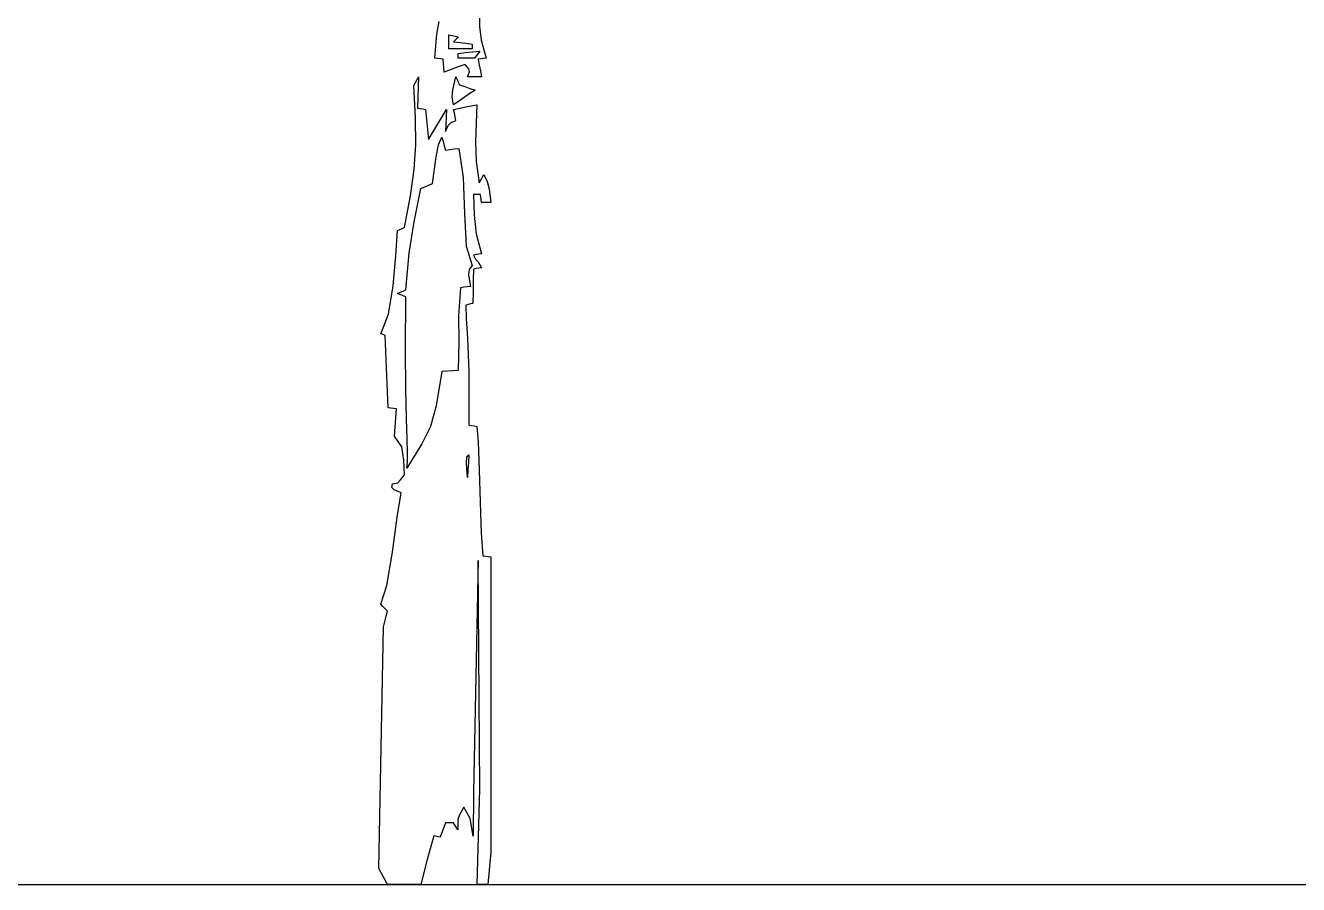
# Model space of a CAD drawing. Header units: millimetres. Extents: x 87938 to 265635, y 330093 to 434310.
# Drawn here: x 145191 to 149284, y 348959 to 351724 of the extents above; entities that cross this region are included whole.
import ezdxf

# ---------------------------------------------------------------- set-up
doc = ezdxf.new("R2010")
doc.units = ezdxf.units.MM
doc.layers.add('www.cad-blocks.net', color=7, linetype='Continuous')

# ---------------------------------------------------------------- blocks, each defined once
blk = doc.blocks.new('A$C65917B88')
blk.add_lwpolyline([(2587.5, 2021.4), (2588.1, 1972.2), (2592.3, 1940.6), (2603.6, 1899.5), (2597.3, 1898.6), (2591, 1897.7), (2584.8, 1896.8), (2587.5, 1883.4), (2590.2, 1870), (2592.9, 1856.6), (2582.1, 1856.6), (2571.5, 1856.6), (2560.8, 1856.6), (2565, 1867.5), (2563.6, 1874.8), (2555.4, 1884.8), (2539.4, 1879), (2523.3, 1873.2), (2507.3, 1867.4), (2506.4, 1877.2), (2505.5, 1887), (2504.6, 1896.8), (2498.3, 1897.7), (2492, 1898.6), (2485.8, 1899.5), (2490, 1954.5), (2495.3, 1983.4)])
for points in [[(2517.9, 1920.9), (2517.9, 1931.7), (2517.9, 1942.4), (2517.9, 1953), (2525, 1951.3), (2532.2, 1949.6), (2539.4, 1947.8), (2535.8, 1944.2), (2532.2, 1940.6), (2528.6, 1937), (2542.8, 1935.2), (2557.1, 1933.4), (2571.5, 1931.6), (2571.5, 1928.1), (2571.5, 1924.5), (2571.5, 1920.9), (2553.6, 1920.9), (2535.8, 1920.9)], [(2539.4, 1899.5), (2539.4, 1903.1), (2539.4, 1906.7), (2539.4, 1910.3), (2555.9, 1912.1), (2572.4, 1913.9), (2588.9, 1915.7), (2584.8, 1910.3), (2580.8, 1904.9), (2576.9, 1899.5), (2564.3, 1899.5), (2551.8, 1899.5)], [(2367.9, 592.4), (2370.9, 604.5), (2374.1, 616.5), (2377.2, 628.5), (2371.8, 633.9), (2366.4, 639.3), (2361.2, 644.7), (2375.4, 687.6), (2388.3, 763.7), (2399.4, 844.3), (2408.1, 900.5), (2392.2, 907.4), (2386.9, 912.6), (2388, 920.6), (2400.5, 923.2), (2406.9, 930.5), (2416.1, 942), (2414.2, 975), (2409.6, 1005.7), (2393.3, 1030.4), (2394.6, 1051.4), (2396, 1072.3), (2397.3, 1093.2), (2391, 1094.1), (2384.7, 1095), (2378.6, 1095.9), (2376.3, 1151.3), (2374.1, 1206.6), (2371.8, 1262), (2368.2, 1263.3), (2364.6, 1264.7), (2361.2, 1266), (2379.2, 1311.1), (2389.9, 1376), (2395.9, 1445.3), (2400, 1503), (2405.3, 1505.3), (2410.7, 1507.5), (2416.1, 1509.8), (2429.5, 1582.5), (2437.8, 1643.2), (2441.6, 1700.1), (2441.3, 1761.8), (2437.5, 1836.6), (2441, 1843.3), (2444.6, 1850), (2448.2, 1856.6), (2447.3, 1832.5), (2446.4, 1808.4), (2445.6, 1784.3), (2451.8, 1783.4), (2458.1, 1782.5), (2464.4, 1781.6), (2466.5, 1758.4), (2468.7, 1735.2), (2471, 1712), (2484.8, 1735.2), (2498.6, 1758.4), (2512.5, 1781.6), (2511.6, 1764.6), (2510.7, 1747.7), (2509.8, 1730.7), (2516.1, 1744.2), (2522.4, 1750.8), (2534, 1756.2), (2532.2, 1764.7), (2530.4, 1773.2), (2528.6, 1781.6), (2546.4, 1785.2), (2564.3, 1788.8), (2582.3, 1792.4), (2578.8, 1708), (2580.2, 1661.5), (2587.5, 1613), (2591, 1619.2), (2594.6, 1625.4), (2598.2, 1631.6), (2606, 1615.9), (2610.2, 1599.3), (2614.4, 1567.4), (2607.2, 1567.4), (2600, 1567.4), (2592.9, 1567.4), (2592, 1573.7), (2591.1, 1579.9), (2590.2, 1586.1), (2584.8, 1586.1), (2579.4, 1586.1), (2574.2, 1586.1), (2575.6, 1538.4), (2580.3, 1495.5), (2592.9, 1449.5), (2586.6, 1448.6), (2580.3, 1447.7), (2574.2, 1446.8), (2579, 1437.7), (2585.3, 1431), (2592.9, 1417.4), (2586.6, 1416.5), (2580.3, 1415.6), (2574.2, 1414.7), (2573.7, 1388.4), (2573.3, 1362), (2572.8, 1335.6), (2567.4, 1334.4), (2562, 1333.1), (2556.8, 1331.7), (2557.2, 1301.2), (2560.6, 1255.6), (2563.6, 1179), (2563.4, 1055.7), (2569.7, 1054.8), (2576, 1053.9), (2582.3, 1053), (2585.4, 1016.4), (2587.5, 953.3), (2589.3, 878.7), (2591.7, 807.9), (2595.6, 755.7), (2601.8, 754.8), (2608.1, 753.9), (2614.4, 753), (2614.4, 699.5), (2614.4, 645.9), (2614.4, 74.7), (2607.2, 0), (2600, 0), (2582.8, 0), (2588.8, 219.1), (2585.3, 744.6), (2574.2, 212.7), (2573.3, 111.1), (2567, 152), (2552.1, 178.2), (2542.5, 160.6), (2538.4, 149.7), (2538, 125.5), (2528.6, 141.7), (2519.1, 141.7), (2509.8, 141.7), (2497.8, 108.7), (2483.4, 111.7), (2468, 57.7), (2453.6, 0), (2376.5, 0), (2356.6, 36.6)], [(2528.6, 1792.4), (2525.2, 1810), (2526.6, 1826.6), (2534, 1856.6), (2536.7, 1850.4), (2539.4, 1844.2), (2542.1, 1838), (2554.1, 1833.9), (2566.1, 1829.9), (2578.2, 1825.8), (2561.6, 1814.7), (2545.1, 1803.6)], [(2421.5, 956.6), (2422.9, 971.3), (2422.8, 992.2), (2421.8, 1023.8), (2420.4, 1070.8), (2419, 1137.8), (2418.3, 1229.5), (2418.8, 1350.5), (2418.8, 1350.5), (2412.5, 1353.2), (2406.2, 1355.8), (2400, 1358.4), (2406.2, 1361.1), (2412.5, 1363.8), (2418.8, 1366.5), (2426.9, 1450.8), (2437.9, 1523.3), (2453.6, 1599.5), (2462.4, 1603.5), (2471.4, 1607.6), (2480.4, 1611.6), (2488.3, 1672.7), (2493.9, 1700.1), (2501.9, 1717.4), (2504.4, 1707.6), (2507.1, 1697.8), (2509.8, 1688), (2520, 1689.3), (2530.2, 1690.7), (2540.6, 1692), (2550.3, 1625.2), (2553.4, 1542.3), (2557.8, 1467.1), (2571.5, 1422.8), (2564.2, 1413.8), (2563.2, 1401.3), (2567.4, 1374.5), (2559.8, 1373.6), (2552.1, 1372.7), (2544.6, 1371.8), (2539.8, 1307.1), (2540.9, 1247.1), (2539.4, 1181.6), (2526.8, 1180.8), (2514.3, 1179.9), (2501.9, 1179), (2488.7, 1100.6), (2475.7, 1053.1), (2455.7, 1012.9)], [(2560.8, 935.3), (2558.2, 968.4), (2558.9, 982), (2563.4, 987.5), (2562.5, 970.1), (2561.6, 952.7)]]:
    blk.add_lwpolyline(points, close=True)
blk = doc.blocks.new('format')
at = {"layer": 'www.cad-blocks.net', "color": 155, "true_color": 0x546d8e}
blk.add_line((102853.7, 348959.3), (265634.8, 348959.3), dxfattribs=at)

msp = doc.modelspace()

# ---------------------------------------------------------------- block references
at = {"xscale": 1.4, "yscale": 1.4, "zscale": 1.4}
msp.add_blockref('A$C65917B88', (143027.3, 348959.3), dxfattribs=at)
at = {"layer": 'www.cad-blocks.net'}
msp.add_blockref('format', (0, 0), dxfattribs=at)

doc.saveas('drawing.dxf')
